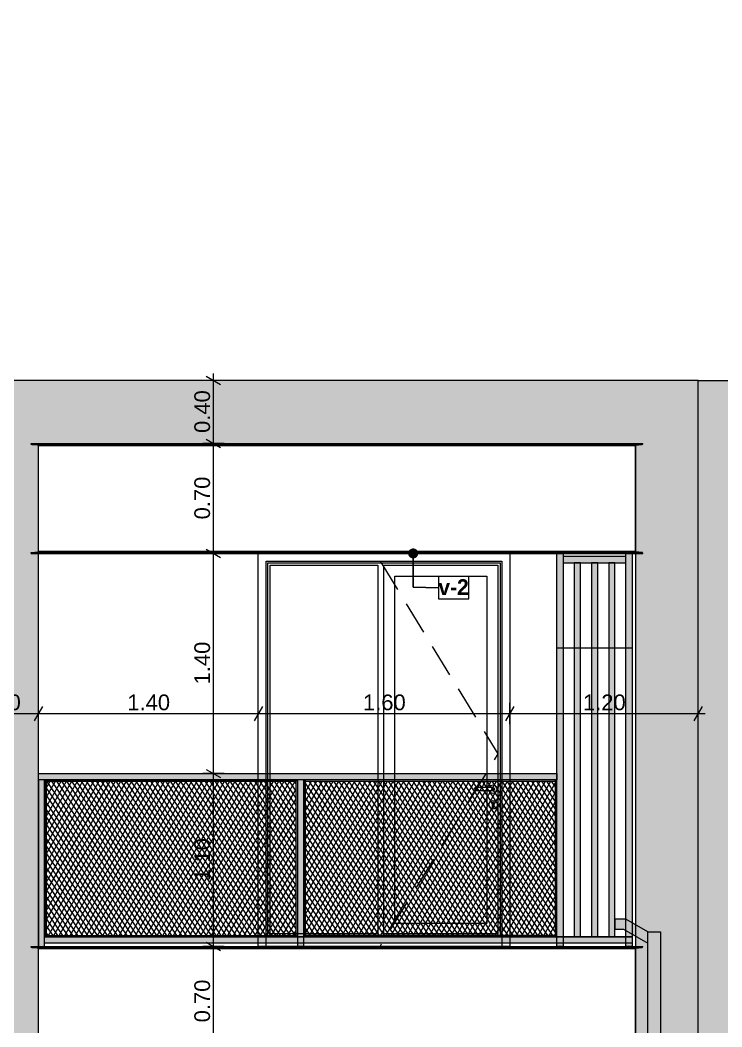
# Model space of a CAD drawing. Header units: millimetres. Extents: x 475206255 to 476720147, y 4620882299 to 4621447368.
# Drawn here: x 475381900 to 475386366, y 4621139633 to 4621146038 of the extents above; entities that cross this region are included whole.
import ezdxf

# ---------------------------------------------------------------- set-up
doc = ezdxf.new("R2010")
doc.units = ezdxf.units.MM
doc.header["$MEASUREMENT"] = 0
doc.set_wipeout_variables(frame=1)
doc.linetypes.add('Hidden Line', pattern=[317.5, 211.666667, -105.833333])
doc.linetypes.add('Wipeout_Contour', pattern=[1000, 0, -1000])
for name, color, linetype, lineweight in [('0_Pen_No__250_Pen_No__255', 255, 'Continuous', 0), ('0_Pen_No__250_Pen_No__7', 7, 'Continuous', 0), ('2D Drafting - General_Pen_No__30_Pen_No__9_Pen_No__9_Pen_No__253', 252, 'Continuous', 0), ('2D Drafting - General_Pen_No__30_Pen_No__9_Pen_No__9_Pen_No__7', 7, 'Continuous', 0), ('2D Drafting - General_Pen_No__7_Pen_No__7', 7, 'Continuous', 0), ('Dimensioning - General_Pen_No__142', 142, 'Continuous', 0), ('New_2D Drafting - General_Pen_No__30_Pen_No__9_Pen_No__9_Pen_No__255', 255, 'Continuous', 0), ('New_2D Drafting - General_Pen_No__30_Pen_No__9_Pen_No__9_Pen_No__7', 7, 'Continuous', 0), ('New_2D Drafting - General_Pen_No__4', 7, 'Continuous', 0), ('New_2D Drafting - General_Pen_No__7', 7, 'Continuous', 0), ('New_Annotation - Label_Pen_No__1', 1, 'Continuous', 0), ('New_Structural - Bearing_Pen_No__250', 7, 'Continuous', 0), ('Structural - Bearing_Pen_No__250', 7, 'Continuous', 0), ('zoma_Pen_No__1', 1, 'Continuous', 0), ('zoma_Pen_No__142', 142, 'Continuous', 0)]:
    doc.layers.add(name, color=color, linetype=linetype, lineweight=lineweight)
doc.layers.add('Dimensioning - General', color=7, linetype='Continuous')
doc.layers.add('zoma', color=7, linetype='Continuous')
doc.layers.add('New_2D Drafting - General_Pen_No__254', color=7, linetype='Continuous', lineweight=0, true_color=0xcccccc)
doc.styles.add('GENERATED_STYLE_2', font='arial.ttf')
doc.styles.add('GENERATED_STYLE_3', font='arialbd.ttf')
doc.styles.add('GENERATED_STYLE_5', font='')
doc.styles.get('GENERATED_STYLE_5').set_extended_font_data('Avaza', bold=True)
doc.dimstyles.new('GENERATED_STYLE__1', dxfattribs={"dimtxt": 100, "dimasz": 68.640772, "dimexe": 0.18, "dimexo": 0.0625, "dimgap": 0, "dimtad": 1, "dimlfac": 0.001, "dimzin": 0, "dimdsep": 46, "dimtxsty": 'GENERATED_STYLE_2', "dimblk": 'ARROWHEAD_2', "dimblk1": 'ARROWHEAD_2', "dimblk2": 'ARROWHEAD_2', "dimcen": 0.09, "dimse1": 1, "dimse2": 1, "dimclrd": 142, "dimclre": 142, "dimclrt": 142, "dimadec": 0, "dimazin": 0, "dimtfac": 1, "dimtdec": 4, "dimtmove": 0, "dimatfit": 3, "dimfxl": 1, "dimtolj": 1, "dimtzin": 0, "dimarcsym": 0})
doc.dimstyles.new('GENERATED_STYLE__18', dxfattribs={"dimtxt": 100, "dimasz": 68.640772, "dimexe": 0.18, "dimexo": 0.0625, "dimgap": 0, "dimtad": 1, "dimtih": 1, "dimtoh": 1, "dimlfac": 0.001, "dimzin": 0, "dimdsep": 46, "dimtxsty": 'GENERATED_STYLE_2', "dimblk": 'ARROWHEAD_2', "dimblk1": 'ARROWHEAD_2', "dimblk2": 'ARROWHEAD_2', "dimcen": 0.09, "dimse1": 1, "dimse2": 1, "dimclrd": 142, "dimclre": 142, "dimclrt": 142, "dimadec": 0, "dimazin": 0, "dimtfac": 1, "dimtdec": 4, "dimtmove": 0, "dimatfit": 3, "dimfxl": 1, "dimtolj": 1, "dimtzin": 0, "dimarcsym": 0})
doc.dimstyles.new('GENERATED_STYLE__19', dxfattribs={"dimtxt": 300, "dimasz": 64.421331, "dimexe": 0.18, "dimexo": 3, "dimgap": 0, "dimtad": 1, "dimlfac": 0.001, "dimzin": 0, "dimdsep": 46, "dimtxsty": 'GENERATED_STYLE_3', "dimblk": 'ARROWHEAD_2', "dimblk1": 'ARROWHEAD_2', "dimblk2": 'ARROWHEAD_2', "dimcen": 0.09, "dimclrd": 1, "dimclre": 1, "dimclrt": 1, "dimadec": 0, "dimazin": 0, "dimtfac": 1, "dimtdec": 4, "dimtmove": 0, "dimatfit": 3, "dimfxl": 1, "dimtolj": 1, "dimtzin": 0, "dimarcsym": 0})
doc.dimstyles.new('GENERATED_STYLE__25', dxfattribs={"dimtxt": 200, "dimasz": 64.421331, "dimexe": 0.18, "dimexo": 3, "dimgap": 0, "dimtad": 1, "dimtih": 1, "dimtoh": 1, "dimlfac": 0.001, "dimzin": 0, "dimdsep": 46, "dimtxsty": 'GENERATED_STYLE_2', "dimblk": 'ARROWHEAD_2', "dimblk1": 'ARROWHEAD_2', "dimblk2": 'ARROWHEAD_2', "dimcen": 0.09, "dimclrd": 142, "dimclre": 142, "dimclrt": 142, "dimadec": 0, "dimazin": 0, "dimtfac": 1, "dimtdec": 4, "dimtmove": 2, "dimatfit": 3, "dimfxl": 1, "dimtolj": 1, "dimtzin": 0, "dimarcsym": 0})
doc.dimstyles.new('GENERATED_STYLE__3', dxfattribs={"dimtxt": 200, "dimasz": 64.421331, "dimexe": 0.18, "dimexo": 3, "dimgap": 0, "dimtad": 1, "dimtih": 1, "dimtoh": 1, "dimlfac": 0.001, "dimzin": 0, "dimdsep": 46, "dimtxsty": 'GENERATED_STYLE_2', "dimblk": 'ARROWHEAD_2', "dimblk1": 'ARROWHEAD_2', "dimblk2": 'ARROWHEAD_2', "dimcen": 0.09, "dimclrd": 142, "dimclre": 142, "dimclrt": 142, "dimadec": 0, "dimazin": 0, "dimtfac": 1, "dimtdec": 4, "dimtmove": 0, "dimatfit": 3, "dimfxl": 1, "dimtolj": 1, "dimtzin": 0, "dimarcsym": 0})
doc.dimstyles.new('GENERATED_STYLE__33', dxfattribs={"dimtxt": 0.18, "dimasz": 127.68, "dimexe": 0.18, "dimexo": 0.0625, "dimgap": 0, "dimtad": 0, "dimtih": 1, "dimtoh": 1, "dimdec": 4, "dimzin": 0, "dimdsep": 46, "dimcen": 0.09, "dimadec": 0, "dimazin": 0, "dimtfac": 1, "dimtdec": 4, "dimtmove": 0, "dimatfit": 3, "dimldrblk": 'ARROWHEAD_11', "dimfxl": 1, "dimtolj": 1, "dimtzin": 0, "dimarcsym": 0})
pattern_1 = [(60, (475826095.757, 4621095193.19), (-25.9807621, 15), []), (124.306619, (475826095.757, 4621095193.19), (23.8156986, 11.25), [])]

# ---------------------------------------------------------------- blocks, each defined once
blk = doc.blocks.new('*D551', base_point=(475826095.8, 4621095193.2))
at = {"layer": 'Dimensioning - General_Pen_No__142', "color": 142, "linetype": 'Continuous', "lineweight": 0, "transparency": 16777216}
for p, q in [((475424908.2, 4621141444.9), (475424772.7, 4621141444.9)), ((475424795.3, 4621141471), (475424885.6, 4621141418.9)), ((475424840.5, 4621138945), (475424840.5, 4621141444.9)), ((475424908.2, 4621138945), (475424772.7, 4621138945)), ((475424795.3, 4621138971.1), (475424885.6, 4621138918.9))]:
    blk.add_line(p, q, dxfattribs=at)
at = {"layer": 'Dimensioning - General_Pen_No__142', "color": 142, "lineweight": 0, "transparency": 16777216, "insert": (475424820.5, 4621140061.5), "char_height": 100, "attachment_point": 7, "rotation": 90, "style": 'GENERATED_STYLE_2'}
blk.add_mtext('\\A1;{\\pql;\\fArial|b0|i0|c204|p0;\\W1.000000;2.50}', dxfattribs=at)
blk = doc.blocks.new('ARROWHEAD_2')
at = {"color": 0, "linetype": 'Continuous', "lineweight": 0}
for p, q in [((0, 0), (-1, 0)), ((-0.378, -0.655), (0.378, 0.655))]:
    blk.add_line(p, q, dxfattribs=at)
blk = doc.blocks.new('*D552', base_point=(475826095.8, 4621095193.2))
at = {"layer": 'Dimensioning - General_Pen_No__142', "color": 142, "linetype": 'Continuous', "lineweight": 0, "transparency": 16777216}
for p, q in [((475424795.3, 4621142171.1), (475424885.6, 4621142118.9)), ((475424908.2, 4621142145), (475424772.7, 4621142145)), ((475424840.5, 4621141444.9), (475424840.5, 4621142145)), ((475424908.2, 4621141444.9), (475424772.7, 4621141444.9)), ((475424795.3, 4621141471), (475424885.6, 4621141418.9))]:
    blk.add_line(p, q, dxfattribs=at)
at = {"layer": 'Dimensioning - General_Pen_No__142', "color": 142, "lineweight": 0, "transparency": 16777216, "insert": (475424820.5, 4621141661.5), "char_height": 100, "attachment_point": 7, "rotation": 90, "style": 'GENERATED_STYLE_2'}
blk.add_mtext('\\A1;{\\pql;\\fArial|b0|i0|c204|p0;\\W1.000000;0.70}', dxfattribs=at)
blk = doc.blocks.new('*D553', base_point=(475826095.8, 4621095193.2))
at = {"layer": 'Dimensioning - General_Pen_No__142', "color": 142, "linetype": 'Continuous', "lineweight": 0, "transparency": 16777216}
for p, q in [((475424908.2, 4621144644.9), (475424772.7, 4621144644.9)), ((475424795.3, 4621144671), (475424885.6, 4621144618.9)), ((475424840.5, 4621142145), (475424840.5, 4621144644.9)), ((475424795.3, 4621142171.1), (475424885.6, 4621142118.9)), ((475424908.2, 4621142145), (475424772.7, 4621142145))]:
    blk.add_line(p, q, dxfattribs=at)
at = {"layer": 'Dimensioning - General_Pen_No__142', "color": 142, "lineweight": 0, "transparency": 16777216, "insert": (475424820.5, 4621143261.5), "char_height": 100, "attachment_point": 7, "rotation": 90, "style": 'GENERATED_STYLE_2'}
blk.add_mtext('\\A1;{\\pql;\\fArial|b0|i0|c204|p0;\\W1.000000;2.50}', dxfattribs=at)
blk = doc.blocks.new('*D554', base_point=(475826095.8, 4621095193.2))
at = {"layer": 'Dimensioning - General_Pen_No__142', "color": 142, "linetype": 'Continuous', "lineweight": 0, "transparency": 16777216}
for p, q in [((475424908.2, 4621145744.5), (475424772.7, 4621145744.5)), ((475424885.6, 4621145718.5), (475424795.3, 4621145770.6)), ((475424840.5, 4621145744.5), (475424840.5, 4621145788.7)), ((475424840.5, 4621144644.9), (475424840.5, 4621145744.5)), ((475424908.2, 4621144644.9), (475424772.7, 4621144644.9)), ((475424795.3, 4621144671), (475424885.6, 4621144618.9))]:
    blk.add_line(p, q, dxfattribs=at)
at = {"layer": 'Dimensioning - General_Pen_No__142', "color": 142, "lineweight": 0, "transparency": 16777216, "insert": (475424820.5, 4621145061.3), "char_height": 100, "attachment_point": 7, "rotation": 90, "style": 'GENERATED_STYLE_2'}
blk.add_mtext('\\A1;{\\pql;\\fArial|b0|i0|c204|p0;\\W1.000000;1.10}', dxfattribs=at)
blk = doc.blocks.new('*D800', base_point=(475826095.8, 4621095193.2))
at = {"layer": 'Dimensioning - General_Pen_No__142', "color": 142, "linetype": 'Continuous', "lineweight": 0, "transparency": 16777216}
for p, q in [((475381541.8, 4621141671.2), (475381489.6, 4621141580.9)), ((475381515.7, 4621141558.3), (475381515.7, 4621141693.8)), ((475382041.9, 4621141671.2), (475381989.7, 4621141580.9)), ((475382015.8, 4621141558.3), (475382015.8, 4621141693.8)), ((475381515.7, 4621141626), (475382015.8, 4621141626))]:
    blk.add_line(p, q, dxfattribs=at)
at = {"layer": 'Dimensioning - General_Pen_No__142', "color": 142, "lineweight": 0, "transparency": 16777216, "insert": (475381632.3, 4621141646), "char_height": 100, "attachment_point": 7, "style": 'GENERATED_STYLE_2'}
blk.add_mtext('\\A1;{\\pql;\\fArial|b0|i0|c204|p0;\\W1.000000;0.50}', dxfattribs=at)
blk = doc.blocks.new('*D801', base_point=(475826095.8, 4621095193.2))
at = {"layer": 'Dimensioning - General_Pen_No__142', "color": 142, "linetype": 'Continuous', "lineweight": 0, "transparency": 16777216}
for p, q in [((475382041.9, 4621141671.2), (475381989.7, 4621141580.9)), ((475382015.8, 4621141558.3), (475382015.8, 4621141693.8)), ((475383441.5, 4621141671.2), (475383389.3, 4621141580.9)), ((475383415.4, 4621141558.3), (475383415.4, 4621141693.8)), ((475382015.8, 4621141626), (475383415.4, 4621141626))]:
    blk.add_line(p, q, dxfattribs=at)
at = {"layer": 'Dimensioning - General_Pen_No__142', "color": 142, "lineweight": 0, "transparency": 16777216, "insert": (475382582.1, 4621141646), "char_height": 100, "attachment_point": 7, "style": 'GENERATED_STYLE_2'}
blk.add_mtext('\\A1;{\\pql;\\fArial|b0|i0|c204|p0;\\W1.000000;1.40}', dxfattribs=at)
blk = doc.blocks.new('*D802', base_point=(475826095.8, 4621095193.2))
at = {"layer": 'Dimensioning - General_Pen_No__142', "color": 142, "linetype": 'Continuous', "lineweight": 0, "transparency": 16777216}
for p, q in [((475383441.5, 4621141671.2), (475383389.3, 4621141580.9)), ((475383415.4, 4621141558.3), (475383415.4, 4621141693.8)), ((475385041.5, 4621141671.2), (475384989.3, 4621141580.9)), ((475385015.4, 4621141558.3), (475385015.4, 4621141693.8)), ((475383415.4, 4621141626), (475385015.4, 4621141626))]:
    blk.add_line(p, q, dxfattribs=at)
at = {"layer": 'Dimensioning - General_Pen_No__142', "color": 142, "lineweight": 0, "transparency": 16777216, "insert": (475384082, 4621141646), "char_height": 100, "attachment_point": 7, "style": 'GENERATED_STYLE_2'}
blk.add_mtext('\\A1;{\\pql;\\fArial|b0|i0|c204|p0;\\W1.000000;1.60}', dxfattribs=at)
blk = doc.blocks.new('*D803', base_point=(475826095.8, 4621095193.2))
at = {"layer": 'Dimensioning - General_Pen_No__142', "color": 142, "linetype": 'Continuous', "lineweight": 0, "transparency": 16777216}
for p, q in [((475385041.5, 4621141671.2), (475384989.3, 4621141580.9)), ((475385015.4, 4621141558.3), (475385015.4, 4621141693.8)), ((475386189.7, 4621141580.9), (475386241.9, 4621141671.2)), ((475386215.8, 4621141558.3), (475386215.8, 4621141693.8)), ((475385015.4, 4621141626), (475386215.8, 4621141626)), ((475386215.8, 4621141626), (475386260, 4621141626))]:
    blk.add_line(p, q, dxfattribs=at)
at = {"layer": 'Dimensioning - General_Pen_No__142', "color": 142, "lineweight": 0, "transparency": 16777216, "insert": (475385482.1, 4621141646), "char_height": 100, "attachment_point": 7, "style": 'GENERATED_STYLE_2'}
blk.add_mtext('\\A1;{\\pql;\\fArial|b0|i0|c204|p0;\\W1.000000;1.20}', dxfattribs=at)
blk = doc.blocks.new('*D1512', base_point=(475826095.8, 4621095193.2))
at = {"layer": 'zoma_Pen_No__142', "color": 142, "linetype": 'Continuous', "lineweight": 0, "transparency": 16777216}
for p, q in [((475379740.3, 4621126583.3), (475379691.3, 4621126498.5)), ((475379715.8, 4621126477.3), (475379715.8, 4621126604.5)), ((475385840.3, 4621126583.3), (475385791.3, 4621126498.5)), ((475385815.8, 4621126477.3), (475385815.8, 4621126604.5)), ((475379715.8, 4621126540.9), (475385815.8, 4621126540.9))]:
    blk.add_line(p, q, dxfattribs=at)
at = {"layer": 'zoma_Pen_No__142', "color": 142, "lineweight": 0, "transparency": 16777216, "char_height": 200, "attachment_point": 7, "style": 'GENERATED_STYLE_2'}
for s, insert in [('\\A1;{\\pql;\\fArial|b0|i0|c204|p0;\\W1.000000;6.10}', (475382498.9, 4621126580.9)), ('\\A1;{\\pql;\\fArial|b0|i0|c204|p0;\\W1.000000;0.40}', (475385257.5, 4621126580.9))]:
    blk.add_mtext(s, dxfattribs=dict(at, insert=insert))
blk = doc.blocks.new('*D1513', base_point=(475826095.8, 4621095193.2))
at = {"layer": 'zoma_Pen_No__142', "color": 142, "linetype": 'Continuous', "lineweight": 0, "transparency": 16777216}
for p, q in [((475385840.3, 4621126583.3), (475385791.3, 4621126498.5)), ((475385815.8, 4621126477.3), (475385815.8, 4621126604.5)), ((475386240.3, 4621126583.3), (475386191.3, 4621126498.5)), ((475386215.8, 4621126477.3), (475386215.8, 4621126604.5)), ((475385815.8, 4621126540.9), (475386215.8, 4621126540.9))]:
    blk.add_line(p, q, dxfattribs=at)
at = {"layer": 'zoma_Pen_No__142', "color": 142, "lineweight": 0, "transparency": 16777216, "insert": (475386098.9, 4621126638), "char_height": 200, "attachment_point": 7, "style": 'GENERATED_STYLE_2'}
blk.add_mtext('\\A1;{\\pql;\\fArial|b0|i0|c204|p0;\\W1.000000;0.30}', dxfattribs=at)
blk = doc.blocks.new('*D1514', base_point=(475826095.8, 4621095193.2))
at = {"layer": 'zoma_Pen_No__142', "color": 142, "linetype": 'Continuous', "lineweight": 0, "transparency": 16777216}
for p, q in [((475386240.3, 4621126583.3), (475386191.3, 4621126498.5)), ((475386215.8, 4621126477.3), (475386215.8, 4621126604.5)), ((475386540.3, 4621126583.3), (475386491.3, 4621126498.5)), ((475386515.8, 4621126477.3), (475386515.8, 4621126604.5)), ((475386215.8, 4621126540.9), (475386515.8, 4621126540.9))]:
    blk.add_line(p, q, dxfattribs=at)
blk = doc.blocks.new('*D1703', base_point=(475826095.8, 4621095193.2))
at = {"layer": 'zoma_Pen_No__1', "color": 1, "linetype": 'Continuous', "lineweight": 0, "transparency": 16777216}
for p, q in [((475386572, 4621144296.3), (475386572, 4621144337.7)), ((475386635.6, 4621144296.3), (475386508.4, 4621144296.3)), ((475386614.4, 4621144271.8), (475386529.6, 4621144320.7)), ((475386635.6, 4621129294.8), (475386508.4, 4621129294.8)), ((475386529.6, 4621129319.3), (475386614.4, 4621129270.4)), ((475386572, 4621129253.4), (475386572, 4621129294.8))]:
    blk.add_line(p, q, dxfattribs=at)
at = {"color": 254, "linetype": 'Wipeout_Contour', "lineweight": 0, "ltscale": 18582097826.18619, "transparency": 16777216}
blk.add_wipeout([(475386562, 4621136230.8), (475386562, 4621137360.3), (475386162, 4621137360.3), (475386162, 4621136230.8)], dxfattribs=at).dxf.layer = 'zoma'
at = {"layer": 'zoma_Pen_No__1', "color": 1, "linetype": 'Continuous', "lineweight": 0, "transparency": 16777216}
blk.add_line((475386572, 4621129294.8), (475386572, 4621144296.3), dxfattribs=at)
at = {"layer": 'zoma_Pen_No__1', "color": 1, "linetype": 'Continuous', "lineweight": 0, "transparency": 16777216, "flags": 128}
blk.add_lwpolyline([(475386562, 4621136230.8), (475386562, 4621137360.3), (475386162, 4621137360.3), (475386162, 4621136230.8)], close=True, dxfattribs=at)
at = {"layer": 'zoma_Pen_No__1', "color": 1, "lineweight": 0, "transparency": 16777216, "insert": (475386512, 4621136280.8), "char_height": 300, "attachment_point": 7, "rotation": 90, "style": 'GENERATED_STYLE_3'}
blk.add_mtext('\\A1;{\\pql;\\fArial|b1|i0|c204|p0;\\W1.000000;15.00}', dxfattribs=at)
blk = doc.blocks.new('ARROWHEAD_11')
at = {"color": 0, "linetype": 'Continuous', "lineweight": 0}
blk.add_line((0, 0), (-1, 0), dxfattribs=at)
at = {"color": 0, "linetype": 'Continuous', "lineweight": 0, "const_width": 0.25, "flags": 128}
blk.add_lwpolyline([(-0.125, 0, 1), (0.125, 0, 1)], format="xyb", close=True, dxfattribs=at)
blk = doc.blocks.new('*D1783', base_point=(475826095.8, 4621095193.2))
at = {"layer": 'Dimensioning - General_Pen_No__142', "color": 142, "linetype": 'Continuous', "lineweight": 0, "transparency": 16777216}
for p, q in [((475383084.6, 4621140171), (475383175, 4621140118.9)), ((475383197.5, 4621140145), (475383062.1, 4621140145)), ((475383129.8, 4621139445), (475383129.8, 4621140145)), ((475383084.6, 4621139471), (475383175, 4621139418.9)), ((475383197.5, 4621139445), (475383062.1, 4621139445))]:
    blk.add_line(p, q, dxfattribs=at)
at = {"layer": 'Dimensioning - General_Pen_No__142', "color": 142, "lineweight": 0, "transparency": 16777216, "insert": (475383109.8, 4621139661.5), "char_height": 100, "attachment_point": 7, "rotation": 90, "style": 'GENERATED_STYLE_2'}
blk.add_mtext('\\A1;{\\pql;\\fArial|b0|i0|c204|p0;\\W1.000000;0.70}', dxfattribs=at)
blk = doc.blocks.new('*D1784', base_point=(475826095.8, 4621095193.2))
at = {"layer": 'Dimensioning - General_Pen_No__142', "color": 142, "linetype": 'Continuous', "lineweight": 0, "transparency": 16777216}
for p, q in [((475383084.6, 4621141271.1), (475383175, 4621141218.9)), ((475383197.5, 4621141245), (475383062.1, 4621141245)), ((475383129.8, 4621140145), (475383129.8, 4621141245)), ((475383084.6, 4621140171), (475383175, 4621140118.9)), ((475383197.5, 4621140145), (475383062.1, 4621140145))]:
    blk.add_line(p, q, dxfattribs=at)
at = {"layer": 'Dimensioning - General_Pen_No__142', "color": 142, "lineweight": 0, "transparency": 16777216, "insert": (475383109.8, 4621140561.5), "char_height": 100, "attachment_point": 7, "rotation": 90, "style": 'GENERATED_STYLE_2'}
blk.add_mtext('\\A1;{\\pql;\\fArial|b0|i0|c204|p0;\\W1.000000;1.10}', dxfattribs=at)
blk = doc.blocks.new('*D1785', base_point=(475826095.8, 4621095193.2))
at = {"layer": 'Dimensioning - General_Pen_No__142', "color": 142, "linetype": 'Continuous', "lineweight": 0, "transparency": 16777216}
for p, q in [((475383084.6, 4621142671), (475383175, 4621142618.9)), ((475383197.5, 4621142645), (475383062.1, 4621142645)), ((475383129.8, 4621141245), (475383129.8, 4621142645)), ((475383084.6, 4621141271.1), (475383175, 4621141218.9)), ((475383197.5, 4621141245), (475383062.1, 4621141245))]:
    blk.add_line(p, q, dxfattribs=at)
at = {"layer": 'Dimensioning - General_Pen_No__142', "color": 142, "lineweight": 0, "transparency": 16777216, "insert": (475383109.8, 4621141811.5), "char_height": 100, "attachment_point": 7, "rotation": 90, "style": 'GENERATED_STYLE_2'}
blk.add_mtext('\\A1;{\\pql;\\fArial|b0|i0|c204|p0;\\W1.000000;1.40}', dxfattribs=at)
blk = doc.blocks.new('*D1786', base_point=(475826095.8, 4621095193.2))
at = {"layer": 'Dimensioning - General_Pen_No__142', "color": 142, "linetype": 'Continuous', "lineweight": 0, "transparency": 16777216}
for p, q in [((475383084.6, 4621143371), (475383175, 4621143318.9)), ((475383197.5, 4621143345), (475383062.1, 4621143345)), ((475383129.8, 4621142645), (475383129.8, 4621143345)), ((475383084.6, 4621142671), (475383175, 4621142618.9)), ((475383197.5, 4621142645), (475383062.1, 4621142645))]:
    blk.add_line(p, q, dxfattribs=at)
at = {"layer": 'Dimensioning - General_Pen_No__142', "color": 142, "lineweight": 0, "transparency": 16777216, "insert": (475383109.8, 4621142861.5), "char_height": 100, "attachment_point": 7, "rotation": 90, "style": 'GENERATED_STYLE_2'}
blk.add_mtext('\\A1;{\\pql;\\fArial|b0|i0|c204|p0;\\W1.000000;0.70}', dxfattribs=at)
blk = doc.blocks.new('*D1787', base_point=(475826095.8, 4621095193.2))
at = {"layer": 'Dimensioning - General_Pen_No__142', "color": 142, "linetype": 'Continuous', "lineweight": 0, "transparency": 16777216}
for p, q in [((475383175, 4621143718.5), (475383084.6, 4621143770.6)), ((475383129.8, 4621143744.5), (475383129.8, 4621143788.7)), ((475383197.5, 4621143744.5), (475383062.1, 4621143744.5)), ((475383129.8, 4621143345), (475383129.8, 4621143744.5)), ((475383084.6, 4621143371), (475383175, 4621143318.9)), ((475383197.5, 4621143345), (475383062.1, 4621143345))]:
    blk.add_line(p, q, dxfattribs=at)
at = {"layer": 'Dimensioning - General_Pen_No__142', "color": 142, "lineweight": 0, "transparency": 16777216, "insert": (475383109.8, 4621143411.3), "char_height": 100, "attachment_point": 7, "rotation": 90, "style": 'GENERATED_STYLE_2'}
blk.add_mtext('\\A1;{\\pql;\\fArial|b0|i0|c204|p0;\\W1.000000;0.40}', dxfattribs=at)

msp = doc.modelspace()

# ---------------------------------------------------------------- hatches: boundary and pattern name
at = {"layer": '0_Pen_No__250_Pen_No__255', "linetype": 'Continuous', "lineweight": 0, "true_color": 0x3f3f3f}
for points in [[(475385895.644, 4621140164.412), (475385895.644, 4621140237.916), (475385755.644, 4621140318.828), (475385685.644, 4621140318.828), (475385685.644, 4621140254.828), (475385739.2, 4621140254.828)], [(475385975.644, 4621129267.208), (475385895.644, 4621129267.207), (475385895.644, 4621140237.916), (475385975.644, 4621140237.916)]]:
    msp.add_hatch(color=250, dxfattribs=at).paths.add_polyline_path(points)
at = {"layer": '2D Drafting - General_Pen_No__30_Pen_No__9_Pen_No__9_Pen_No__253', "linetype": 'Continuous', "lineweight": 0}
h = msp.add_hatch(dxfattribs=at)
h.set_pattern_fill('BRICK___RUNNING_BOND', color=252, style=0, pattern_type=2)
h.set_pattern_definition([(0, (475410663.434, 4621133278.51), (0, 66.64), []), (90, (475410663.43, 4621133278.5), (-244.8, 0), [66.64, -66.64]), (90, (475410785.83, 4621133345.15), (-244.8, 0), [66.64, -66.64])])
h.paths.add_polyline_path([(475365445.389, 4621130444.943), (475372815.366, 4621130444.943), (475372815.366, 4621133044.943), (475375315.366, 4621133044.943), (475375315.366, 4621130444.943), (475375515.187, 4621130444.943), (475375515.187, 4621133044.924), (475379315.187, 4621133044.924), (475379315.187, 4621130444.943), (475382015.788, 4621130444.943), (475382015.788, 4621143344.955), (475385815.621, 4621143344.955), (475385815.621, 4621130444.943), (475386215.788, 4621130444.943), (475386215.788, 4621143744.536), (475365445.389, 4621143744.536)])
h.paths.add_polyline_path([(475368265.376, 4621136944.999), (475366665.371, 4621136944.999), (475366665.371, 4621139444.941), (475368265.374, 4621139444.941)], flags=0)
h.paths.add_polyline_path([(475366665.374, 4621133744.936), (475366665.374, 4621136244.935), (475368265.374, 4621136244.941), (475368265.383, 4621133744.936)], flags=0)
h.paths.add_polyline_path([(475366665.374, 4621140144.937), (475366665.374, 4621142644.941), (475368265.374, 4621142644.941), (475368265.376, 4621140144.937)], flags=0)
h.paths.add_polyline_path([(475368265.41, 4621130544.995), (475366665.399, 4621130544.995), (475366665.408, 4621133044.946), (475368265.408, 4621133044.941)], flags=0)
h.paths.add_polyline_path([(475370415.983, 4621133464.943), (475370415.983, 4621133684.943), (475374665.793, 4621133684.943), (475374665.793, 4621133744.932), (475374665.793, 4621133744.944), (475374665.793, 4621136244.955), (475374665.793, 4621136664.943), (475370415.983, 4621136664.943), (475370415.983, 4621136884.943), (475374665.793, 4621136884.943), (475374665.793, 4621139864.943), (475370415.983, 4621139864.943), (475370415.983, 4621140084.943), (475373265.336, 4621140084.943), (475373265.336, 4621142644.937), (475374165.336, 4621142644.937), (475374165.336, 4621140084.943), (475374665.793, 4621140084.943), (475374665.793, 4621143064.943), (475370415.983, 4621143064.943), (475370415.983, 4621143284.943), (475379315.788, 4621143284.943), (475379315.788, 4621143064.943), (475376165.791, 4621143064.943), (475376165.791, 4621140084.943), (475379315.788, 4621140084.943), (475379315.788, 4621139864.943), (475376165.791, 4621139864.943), (475376165.791, 4621136884.943), (475379315.788, 4621136884.943), (475379315.788, 4621136664.943), (475376165.791, 4621136664.943), (475376165.791, 4621136244.955), (475376165.791, 4621133744.944), (475376165.791, 4621133744.924), (475376165.791, 4621133684.943), (475379315.788, 4621133684.943), (475379315.788, 4621133464.943)], flags=0)
h.paths.add_polyline_path([(475370665.788, 4621136944.931), (475370665.788, 4621136944.943), (475370665.788, 4621139444.937), (475371565.788, 4621139444.937), (475372265.78, 4621139444.937), (475372265.78, 4621136944.931)], flags=0)
h.paths.add_polyline_path([(475370665.788, 4621133044.993), (475370665.788, 4621130544.993), (475372265.788, 4621130544.993), (475372265.788, 4621133044.993)], flags=0)
h.paths.add_polyline_path([(475370665.788, 4621136244.94), (475371565.788, 4621136244.94), (475372265.78, 4621136244.94), (475372265.78, 4621133744.929), (475370665.788, 4621133744.929), (475370665.788, 4621133744.943)], flags=0)
h.paths.add_polyline_path([(475370665.788, 4621140144.943), (475370665.788, 4621142644.939), (475372265.788, 4621142644.939), (475372265.788, 4621140144.943)], flags=0)
h.paths.add_polyline_path([(475373265.336, 4621136244.94), (475374165.336, 4621136244.94), (475374165.336, 4621133744.945), (475373265.336, 4621133744.945)], flags=0)
h.paths.add_polyline_path([(475373265.336, 4621136944.945), (475373265.336, 4621139444.94), (475374165.336, 4621139444.94), (475374165.336, 4621136944.945)], flags=0)
h.paths.add_polyline_path([(475378465.859, 4621136944.924), (475378465.859, 4621139444.918), (475376865.85, 4621139444.918), (475376865.85, 4621136944.924)], flags=0)
h.paths.add_polyline_path([(475376865.85, 4621142644.918), (475376865.85, 4621140144.923), (475378465.859, 4621140144.923), (475378465.859, 4621142644.918)], flags=0)
h.paths.add_polyline_path([(475378465.867, 4621133744.913), (475376865.859, 4621133744.913), (475376865.859, 4621136244.923), (475378465.867, 4621136244.923)], flags=0)
h.paths.add_polyline_path([(475379915.707, 4621137844.942), (475381515.707, 4621137844.942), (475381515.707, 4621139444.943), (475379915.707, 4621139444.943)], flags=0)
h.paths.add_polyline_path([(475379915.707, 4621136244.943), (475379915.707, 4621134644.942), (475381515.707, 4621134644.942), (475381515.707, 4621136244.943)], flags=0)
h.paths.add_polyline_path([(475379915.707, 4621131444.942), (475381515.707, 4621131444.942), (475381515.707, 4621133044.943), (475379915.707, 4621133044.943)], flags=0)
h.paths.add_polyline_path([(475379915.712, 4621142644.943), (475379915.712, 4621141044.943), (475381515.712, 4621141044.943), (475381515.712, 4621142644.943)], flags=0)
at = {"layer": 'New_2D Drafting - General_Pen_No__254', "linetype": 'Continuous', "lineweight": 0, "true_color": 0x999999}
msp.add_hatch(color=253, dxfattribs=at).paths.add_polyline_path([(475386215.788, 4621129280.547), (475386215.788, 4621143744.536), (475386516.064, 4621143744.536), (475386516.064, 4621129294.846)])
at = {"layer": 'New_2D Drafting - General_Pen_No__30_Pen_No__9_Pen_No__9_Pen_No__255', "linetype": 'Continuous', "lineweight": 0}
for points in [[(475385315.644, 4621142644.961), (475385355.644, 4621142644.961), (475385355.644, 4621140144.944), (475385315.644, 4621140144.944)], [(475385355.644, 4621142584.884), (475385755.644, 4621142584.884), (475385755.644, 4621142624.971), (475385355.644, 4621142624.971)], [(475385755.644, 4621142644.961), (475385795.644, 4621142644.961), (475385795.644, 4621140144.955), (475385755.644, 4621140144.955)], [(475385425.644, 4621142584.884), (475385425.644, 4621140204.97), (475385465.644, 4621140204.97), (475385465.644, 4621142584.884)], [(475385535.644, 4621142584.884), (475385535.644, 4621140204.97), (475385575.644, 4621140204.97), (475385575.644, 4621142584.884)], [(475385645.644, 4621142584.884), (475385645.644, 4621140204.97), (475385685.644, 4621140204.97), (475385685.644, 4621142584.884)], [(475382015.788, 4621141204.994), (475382015.788, 4621141244.994), (475385315.788, 4621141244.994), (475385315.788, 4621141204.994)], [(475382015.788, 4621140145), (475382055.788, 4621140145), (475382055.788, 4621141204.994), (475382015.788, 4621141204.994)], [(475382055.788, 4621140204.966), (475382065.788, 4621140214.966), (475382065.788, 4621141194.994), (475382055.788, 4621141204.994)], [(475383655.788, 4621141194.994), (475383665.788, 4621141204.994), (475382055.788, 4621141204.994), (475382065.788, 4621141194.994)], [(475383665.788, 4621140204.966), (475383655.788, 4621140214.966), (475383655.788, 4621141194.994), (475383665.788, 4621141204.994)], [(475383665.788, 4621140144.966), (475383705.788, 4621140144.966), (475383705.788, 4621141204.994), (475383665.788, 4621141204.994)], [(475383705.788, 4621140204.993), (475383715.788, 4621140214.993), (475383715.788, 4621141195.02), (475383705.788, 4621141205.02)], [(475385305.702, 4621141194.994), (475385315.788, 4621141204.994), (475383705.814, 4621141204.994), (475383715.814, 4621141194.994)], [(475385315.788, 4621141204.994), (475385305.702, 4621141194.994), (475385305.702, 4621140214.966), (475385315.788, 4621140204.993)], [(475383655.788, 4621140214.993), (475383665.788, 4621140204.993), (475382055.788, 4621140204.993), (475382065.788, 4621140214.993)], [(475382055.788, 4621140164.993), (475382055.788, 4621140204.993), (475385795.644, 4621140204.993), (475385795.644, 4621140164.993)], [(475385305.696, 4621140214.972), (475385315.788, 4621140204.993), (475383705.814, 4621140204.993), (475383715.823, 4621140215.001)]]:
    msp.add_hatch(color=255, dxfattribs=at).paths.add_polyline_path(points)
at = {"layer": 'New_2D Drafting - General_Pen_No__7', "linetype": 'Continuous', "lineweight": 0}
h = msp.add_hatch(dxfattribs=at)
h.set_pattern_fill('BATT_INSULATION', style=0, pattern_type=2)
h.set_pattern_definition(pattern_1)
h.paths.add_polyline_path([(475382065.788, 4621140214.993), (475383655.788, 4621140214.993), (475383655.788, 4621141194.994), (475382065.788, 4621141194.994)])
h = msp.add_hatch(dxfattribs=at)
h.set_pattern_fill('BATT_INSULATION', style=0, pattern_type=2)
h.set_pattern_definition(pattern_1)
h.paths.add_polyline_path([(475383715.788, 4621140214.966), (475383715.788, 4621141194.994), (475385305.702, 4621141194.994), (475385305.702, 4621140214.966)])

# ---------------------------------------------------------------- linework, layer by layer
at = {"layer": '0_Pen_No__250_Pen_No__7', "color": 7, "linetype": 'Continuous', "lineweight": 0, "flags": 128}
for points in [[(475385895.644, 4621140164.412), (475385895.644, 4621140237.916), (475385755.644, 4621140318.828), (475385685.644, 4621140318.828), (475385685.644, 4621140254.828), (475385739.2, 4621140254.828)], [(475385975.644, 4621129267.208), (475385895.644, 4621129267.207), (475385895.644, 4621140237.916), (475385975.644, 4621140237.916)]]:
    msp.add_lwpolyline(points, close=True, dxfattribs=at)
at = {"layer": '2D Drafting - General_Pen_No__30_Pen_No__9_Pen_No__9_Pen_No__7', "color": 7, "linetype": 'Continuous', "lineweight": 0, "flags": 128}
msp.add_lwpolyline([(475365445.389, 4621130444.943), (475372815.366, 4621130444.943), (475372815.366, 4621133044.943), (475375315.366, 4621133044.943), (475375315.366, 4621130444.943), (475375515.187, 4621130444.943), (475375515.187, 4621133044.924), (475379315.187, 4621133044.924), (475379315.187, 4621130444.943), (475382015.788, 4621130444.943), (475382015.788, 4621143344.955), (475385815.621, 4621143344.955), (475385815.621, 4621130444.943), (475386215.788, 4621130444.943), (475386215.788, 4621143744.536), (475365445.389, 4621143744.536)], close=True, dxfattribs=at)
at = {"layer": '2D Drafting - General_Pen_No__7_Pen_No__7', "color": 7, "linetype": 'Continuous', "lineweight": 0, "flags": 128}
for points in [[(475385011.295, 4621140144.969), (475383415.412, 4621140144.974), (475383415.42, 4621142644.974), (475385015.42, 4621142644.969)], [(475385015.42, 4621142644.969), (475385015.412, 4621140144.969), (475385011.295, 4621140144.969)]]:
    msp.add_lwpolyline(points, dxfattribs=at)
for points in [[(475383465.42, 4621142594.973), (475384965.42, 4621142594.968), (475384965.412, 4621140144.969), (475383465.412, 4621140144.975)], [(475383475.42, 4621142584.973), (475384955.42, 4621142584.968), (475384955.412, 4621140204.97), (475383475.412, 4621140204.975)], [(475383490.42, 4621142569.973), (475384175.42, 4621142569.971), (475384175.412, 4621140224.973), (475383490.412, 4621140224.975)], [(475384215.416, 4621142569.97), (475384940.42, 4621142569.968), (475384940.412, 4621140224.97), (475384215.412, 4621140224.973)], [(475384285.42, 4621142499.97), (475384870.42, 4621142499.968), (475384870.412, 4621140289.971), (475384285.412, 4621140289.973)]]:
    msp.add_lwpolyline(points, close=True, dxfattribs=at)
at = {"layer": '2D Drafting - General_Pen_No__7_Pen_No__7', "color": 7, "linetype": 'Hidden Line', "lineweight": 0, "flags": 128}
msp.add_lwpolyline([(475384190.42, 4621142594.971), (475384940.416, 4621141370.845), (475384191.188, 4621140146.256)], dxfattribs=at)
at = {"layer": 'New_2D Drafting - General_Pen_No__30_Pen_No__9_Pen_No__9_Pen_No__7', "color": 7, "linetype": 'Continuous', "lineweight": 0, "flags": 128}
for points in [[(475385315.644, 4621142644.961), (475385355.644, 4621142644.961), (475385355.644, 4621140144.944), (475385315.644, 4621140144.944)], [(475385355.644, 4621142584.884), (475385755.644, 4621142584.884), (475385755.644, 4621142624.971), (475385355.644, 4621142624.971)], [(475385755.644, 4621142644.961), (475385795.644, 4621142644.961), (475385795.644, 4621140144.955), (475385755.644, 4621140144.955)], [(475385425.644, 4621142584.884), (475385425.644, 4621140204.97), (475385465.644, 4621140204.97), (475385465.644, 4621142584.884)], [(475385535.644, 4621142584.884), (475385535.644, 4621140204.97), (475385575.644, 4621140204.97), (475385575.644, 4621142584.884)], [(475385645.644, 4621142584.884), (475385645.644, 4621140204.97), (475385685.644, 4621140204.97), (475385685.644, 4621142584.884)], [(475385795.644, 4621140204.97), (475385315.644, 4621140204.97), (475385315.644, 4621142045.097), (475385795.644, 4621142045.097)], [(475382015.788, 4621141204.994), (475382015.788, 4621141244.994), (475385315.788, 4621141244.994), (475385315.788, 4621141204.994)], [(475382015.788, 4621140145), (475382055.788, 4621140145), (475382055.788, 4621141204.994), (475382015.788, 4621141204.994)], [(475382055.788, 4621140204.966), (475382065.788, 4621140214.966), (475382065.788, 4621141194.994), (475382055.788, 4621141204.994)], [(475383655.788, 4621141194.994), (475383665.788, 4621141204.994), (475382055.788, 4621141204.994), (475382065.788, 4621141194.994)], [(475383665.788, 4621140204.966), (475383655.788, 4621140214.966), (475383655.788, 4621141194.994), (475383665.788, 4621141204.994)], [(475383665.788, 4621140144.966), (475383705.788, 4621140144.966), (475383705.788, 4621141204.994), (475383665.788, 4621141204.994)], [(475383705.788, 4621140204.993), (475383715.788, 4621140214.993), (475383715.788, 4621141195.02), (475383705.788, 4621141205.02)], [(475385305.702, 4621141194.994), (475385315.788, 4621141204.994), (475383705.814, 4621141204.994), (475383715.814, 4621141194.994)], [(475385315.788, 4621141204.994), (475385305.702, 4621141194.994), (475385305.702, 4621140214.966), (475385315.788, 4621140204.993)], [(475383655.788, 4621140214.993), (475383665.788, 4621140204.993), (475382055.788, 4621140204.993), (475382065.788, 4621140214.993)], [(475382055.788, 4621140164.993), (475382055.788, 4621140204.993), (475385795.644, 4621140204.993), (475385795.644, 4621140164.993)], [(475385305.696, 4621140214.972), (475385315.788, 4621140204.993), (475383705.814, 4621140204.993), (475383715.823, 4621140215.001)]]:
    msp.add_lwpolyline(points, close=True, dxfattribs=at)
at = {"layer": 'New_2D Drafting - General_Pen_No__4', "color": 7, "linetype": 'Continuous', "lineweight": 0, "flags": 128}
for points in [[(475386215.788, 4621129280.547), (475386215.788, 4621143744.536), (475386516.064, 4621143744.536), (475386516.064, 4621129294.846)], [(475382065.788, 4621140214.993), (475383655.788, 4621140214.993), (475383655.788, 4621141194.994), (475382065.788, 4621141194.994)], [(475383715.788, 4621140214.966), (475383715.788, 4621141194.994), (475385305.702, 4621141194.994), (475385305.702, 4621140214.966)]]:
    msp.add_lwpolyline(points, close=True, dxfattribs=at)
at = {"layer": 'New_Structural - Bearing_Pen_No__250', "color": 7, "linetype": 'Continuous', "lineweight": 0}
for p, q in [((475384792.454, 4621141152.041), (475384789.525, 4621141144.969)), ((475384789.525, 4621141144.969), (475384792.454, 4621141137.898)), ((475384794.006, 4621141152.041), (475384791.247, 4621141144.969)), ((475384791.247, 4621141144.969), (475384794.006, 4621141137.898)), ((475384799.525, 4621141154.969), (475384792.454, 4621141152.041)), ((475384792.454, 4621141137.898), (475384799.525, 4621141134.969)), ((475384798.82, 4621141152.041), (475384796.709, 4621141144.969)), ((475384796.709, 4621141144.969), (475384798.82, 4621141137.898)), ((475384800.667, 4621141154.969), (475384799.525, 4621141154.969)), ((475384800.667, 4621141134.969), (475384799.525, 4621141134.969)), ((475384803.918, 4621141154.969), (475384800.667, 4621141154.969)), ((475384803.918, 4621141134.969), (475384800.667, 4621141134.969)), ((475384808.785, 4621141154.969), (475384803.918, 4621141154.969)), ((475384808.784, 4621141134.969), (475384803.918, 4621141134.969)), ((475384806.026, 4621141152.04), (475384804.883, 4621141144.969)), ((475384804.883, 4621141144.969), (475384806.026, 4621141137.898)), ((475384814.525, 4621141134.969), (475384808.784, 4621141134.969)), ((475384814.525, 4621141154.969), (475384808.785, 4621141154.969)), ((475384894.525, 4621141154.969), (475384814.525, 4621141154.969)), ((475384894.525, 4621141134.969), (475384814.525, 4621141134.969)), ((475384885.204, 4621141154.969), (475384886.142, 4621141158.469)), ((475384886.142, 4621141131.469), (475384885.204, 4621141134.969)), ((475384886.142, 4621141158.469), (475384896.025, 4621141168.352)), ((475384896.025, 4621141121.586), (475384886.142, 4621141131.469)), ((475384900.265, 4621141154.969), (475384894.525, 4621141154.969)), ((475384900.265, 4621141134.969), (475384894.525, 4621141134.969)), ((475384896.025, 4621141168.352), (475384909.525, 4621141171.969)), ((475384909.525, 4621141117.969), (475384896.025, 4621141121.586)), ((475384905.131, 4621141154.969), (475384900.265, 4621141154.969)), ((475384905.131, 4621141134.969), (475384900.265, 4621141134.969)), ((475384903.024, 4621141152.04), (475384904.167, 4621141144.969)), ((475384904.167, 4621141144.969), (475384903.024, 4621141137.898)), ((475384908.383, 4621141154.969), (475384905.131, 4621141154.969)), ((475384908.383, 4621141134.969), (475384905.131, 4621141134.969)), ((475384909.525, 4621141154.969), (475384908.383, 4621141154.969)), ((475384909.525, 4621141134.969), (475384908.383, 4621141134.969)), ((475384909.525, 4621141171.969), (475384923.025, 4621141168.352)), ((475384909.525, 4621141154.969), (475384916.596, 4621141152.04)), ((475384916.596, 4621141137.898), (475384909.525, 4621141134.969)), ((475384923.025, 4621141121.586), (475384909.525, 4621141117.969)), ((475384910.229, 4621141152.04), (475384912.341, 4621141144.969)), ((475384912.341, 4621141144.969), (475384910.229, 4621141137.898)), ((475384915.044, 4621141152.04), (475384917.803, 4621141144.969)), ((475384917.803, 4621141144.969), (475384915.044, 4621141137.898)), ((475384916.596, 4621141152.04), (475384919.525, 4621141144.969)), ((475384919.525, 4621141144.969), (475384916.596, 4621141137.898)), ((475384923.025, 4621141168.352), (475384932.908, 4621141158.469)), ((475384932.907, 4621141131.469), (475384923.025, 4621141121.586)), ((475384936.525, 4621141144.969), (475384932.907, 4621141131.469)), ((475384932.908, 4621141158.469), (475384936.525, 4621141144.969)), ((475384882.524, 4621141044.969), (475384886.142, 4621141058.469)), ((475384886.142, 4621141058.469), (475384896.025, 4621141068.352)), ((475384896.025, 4621141068.352), (475384909.525, 4621141071.969)), ((475384902.804, 4621141056.609), (475384902.057, 4621141054.661)), ((475384902.804, 4621141056.609), (475384904.149, 4621141060.113)), ((475384909.524, 4621141062.395), (475384904.149, 4621141060.113)), ((475384914.9, 4621141060.113), (475384909.524, 4621141062.395)), ((475384909.525, 4621141071.969), (475384923.025, 4621141068.352)), ((475384916.245, 4621141056.609), (475384914.9, 4621141060.113)), ((475384916.245, 4621141056.609), (475384916.992, 4621141054.661)), ((475384923.025, 4621141068.352), (475384932.907, 4621141058.469)), ((475384932.907, 4621141058.469), (475384936.524, 4621141044.969)), ((475384886.142, 4621141031.469), (475384882.524, 4621141044.969)), ((475384896.024, 4621141021.586), (475384886.142, 4621141031.469)), ((475384909.524, 4621141017.969), (475384896.024, 4621141021.586)), ((475384902.057, 4621141054.661), (475384904.524, 4621141049.369)), ((475384904.524, 4621141049.369), (475384904.524, 4621141047.856)), ((475384904.524, 4621141047.856), (475384904.524, 4621141044.969)), ((475384904.524, 4621141044.969), (475384904.524, 4621141042.082)), ((475384904.524, 4621141042.082), (475384904.524, 4621141036.309)), ((475384904.524, 4621141036.309), (475384904.524, 4621141032.469)), ((475384904.524, 4621141032.469), (475384905.989, 4621141028.934)), ((475384905.989, 4621141028.934), (475384909.524, 4621141027.469)), ((475384909.524, 4621141027.469), (475384913.06, 4621141028.934)), ((475384923.024, 4621141021.586), (475384909.524, 4621141017.969)), ((475384913.06, 4621141028.934), (475384914.524, 4621141032.469)), ((475384914.524, 4621141049.369), (475384916.992, 4621141054.661)), ((475384914.524, 4621141047.856), (475384914.524, 4621141049.369)), ((475384914.524, 4621141047.856), (475384914.524, 4621141044.969)), ((475384914.524, 4621141044.969), (475384914.524, 4621141042.082)), ((475384914.524, 4621141042.082), (475384914.524, 4621141036.309)), ((475384914.524, 4621141036.309), (475384914.524, 4621141032.469)), ((475384932.907, 4621141031.469), (475384923.024, 4621141021.586)), ((475384936.524, 4621141044.969), (475384932.907, 4621141031.469))]:
    msp.add_line(p, q, dxfattribs=at)
at = {"layer": 'Structural - Bearing_Pen_No__250', "color": 7, "linetype": 'Continuous', "lineweight": 0}
for p, q in [((475381969.462, 4621143342.46), (475381969.462, 4621143344.955)), ((475381969.462, 4621143344.955), (475385861.947, 4621143344.955)), ((475381969.861, 4621143340.929), (475381969.462, 4621143342.46)), ((475381969.462, 4621143342.46), (475385861.947, 4621143342.46)), ((475381970.999, 4621143339.631), (475381969.861, 4621143340.929)), ((475381972.702, 4621143338.764), (475381970.999, 4621143339.631)), ((475381973.924, 4621143338.505), (475381972.702, 4621143338.764)), ((475382011.325, 4621143334.515), (475381973.924, 4621143338.505)), ((475381973.924, 4621143338.505), (475385857.485, 4621143338.505)), ((475382012.547, 4621143334.255), (475382011.325, 4621143334.515)), ((475382011.325, 4621143334.515), (475385820.084, 4621143334.515)), ((475382014.25, 4621143333.388), (475382012.547, 4621143334.255)), ((475382015.388, 4621143332.091), (475382014.25, 4621143333.388)), ((475382015.788, 4621143330.56), (475382015.388, 4621143332.091)), ((475382015.788, 4621142659.374), (475382015.788, 4621143330.56)), ((475382015.788, 4621143330.56), (475385815.621, 4621143330.56)), ((475385815.621, 4621143330.56), (475385816.021, 4621143332.091)), ((475385815.621, 4621142659.374), (475385815.621, 4621143330.56)), ((475385816.021, 4621143332.091), (475385817.159, 4621143333.388)), ((475385817.159, 4621143333.388), (475385818.862, 4621143334.255)), ((475385818.862, 4621143334.255), (475385820.084, 4621143334.515)), ((475385820.084, 4621143334.515), (475385857.485, 4621143338.505)), ((475385857.485, 4621143338.505), (475385858.707, 4621143338.764)), ((475385858.707, 4621143338.764), (475385860.41, 4621143339.631)), ((475385860.41, 4621143339.631), (475385861.548, 4621143340.929)), ((475385861.548, 4621143340.929), (475385861.947, 4621143342.46)), ((475385861.947, 4621143342.46), (475385861.947, 4621143344.955)), ((475382014.25, 4621142656.527), (475382015.388, 4621142657.825)), ((475382015.388, 4621142657.825), (475382015.788, 4621142659.356)), ((475382015.788, 4621142659.356), (475385815.621, 4621142659.356)), ((475385816.021, 4621142657.825), (475385815.621, 4621142659.356)), ((475385817.159, 4621142656.527), (475385816.021, 4621142657.825)), ((475381969.462, 4621142647.455), (475381969.861, 4621142648.986)), ((475381969.462, 4621142644.961), (475381969.462, 4621142647.455)), ((475381969.462, 4621142647.455), (475385861.947, 4621142647.455)), ((475381969.462, 4621142644.961), (475385861.947, 4621142644.961)), ((475381969.861, 4621142648.986), (475381970.999, 4621142650.284)), ((475381970.999, 4621142650.284), (475381972.702, 4621142651.151)), ((475381972.702, 4621142651.151), (475381973.924, 4621142651.411)), ((475381973.924, 4621142651.411), (475382011.325, 4621142655.4)), ((475381973.924, 4621142651.411), (475385857.485, 4621142651.411)), ((475382011.325, 4621142655.4), (475382012.547, 4621142655.66)), ((475382011.325, 4621142655.4), (475385820.084, 4621142655.4)), ((475382012.547, 4621142655.66), (475382014.25, 4621142656.527)), ((475385818.862, 4621142655.66), (475385817.159, 4621142656.527)), ((475385820.084, 4621142655.4), (475385818.862, 4621142655.66)), ((475385857.485, 4621142651.411), (475385820.084, 4621142655.4)), ((475385858.707, 4621142651.151), (475385857.485, 4621142651.411)), ((475385860.41, 4621142650.284), (475385858.707, 4621142651.151)), ((475385861.548, 4621142648.986), (475385860.41, 4621142650.284)), ((475385861.947, 4621142647.455), (475385861.548, 4621142648.986)), ((475385861.947, 4621142644.961), (475385861.947, 4621142647.455)), ((475381969.462, 4621140142.46), (475381969.462, 4621140144.955)), ((475381969.462, 4621140144.955), (475385861.947, 4621140144.955)), ((475381969.861, 4621140140.929), (475381969.462, 4621140142.46)), ((475381969.462, 4621140142.46), (475385861.947, 4621140142.46)), ((475381970.999, 4621140139.631), (475381969.861, 4621140140.929)), ((475381972.702, 4621140138.764), (475381970.999, 4621140139.631)), ((475381973.924, 4621140138.505), (475381972.702, 4621140138.764)), ((475382011.325, 4621140134.515), (475381973.924, 4621140138.505)), ((475381973.924, 4621140138.505), (475385857.485, 4621140138.505)), ((475382012.547, 4621140134.255), (475382011.325, 4621140134.515)), ((475382011.325, 4621140134.515), (475385820.084, 4621140134.515)), ((475382014.25, 4621140133.388), (475382012.547, 4621140134.255)), ((475382015.388, 4621140132.091), (475382014.25, 4621140133.388)), ((475382015.788, 4621140130.56), (475382015.388, 4621140132.091)), ((475382015.788, 4621139459.374), (475382015.788, 4621140130.56)), ((475382015.788, 4621140130.56), (475385815.621, 4621140130.56)), ((475385815.621, 4621140130.56), (475385816.021, 4621140132.091)), ((475385815.621, 4621139459.374), (475385815.621, 4621140130.56)), ((475385816.021, 4621140132.091), (475385817.159, 4621140133.388)), ((475385817.159, 4621140133.388), (475385818.862, 4621140134.255)), ((475385818.862, 4621140134.255), (475385820.084, 4621140134.515)), ((475385820.084, 4621140134.515), (475385857.485, 4621140138.505)), ((475385857.485, 4621140138.505), (475385858.707, 4621140138.764)), ((475385858.707, 4621140138.764), (475385860.41, 4621140139.631)), ((475385860.41, 4621140139.631), (475385861.548, 4621140140.929)), ((475385861.548, 4621140140.929), (475385861.947, 4621140142.46)), ((475385861.947, 4621140142.46), (475385861.947, 4621140144.955))]:
    msp.add_line(p, q, dxfattribs=at)

# ---------------------------------------------------------------- dimensions: what is measured, and where the dimension line sits
at = {"layer": 'Dimensioning - General', "color": 142, "linetype": 'Continuous', "lineweight": 0}
for base, p1, p2, picture, middle in [((475424840.477, 4621145744.536), (475364762.758, 4621144644.941), (475364988.123, 4621145744.536), '*D554', (475424770.477, 4621145190.736)), ((475424840.477, 4621144644.941), (475364762.763, 4621142144.994), (475364762.758, 4621144644.941), '*D553', (475424770.477, 4621143390.965)), ((475383129.799, 4621143744.536), (475382940.999, 4621143344.955), (475383135.891, 4621143744.536), '*D1787', (475383059.799, 4621143540.744)), ((475383129.799, 4621143344.955), (475382898.094, 4621142644.961), (475382940.999, 4621143344.955), '*D1786', (475383059.799, 4621142990.956)), ((475383129.799, 4621142644.961), (475382921.595, 4621141244.994), (475382898.094, 4621142644.961), '*D1785', (475383059.799, 4621141940.975)), ((475424840.477, 4621142144.994), (475364762.758, 4621141444.941), (475364762.763, 4621142144.994), '*D552', (475424770.477, 4621141790.965)), ((475424840.477, 4621141444.941), (475364762.763, 4621138944.994), (475364762.758, 4621141444.941), '*D551', (475424770.477, 4621140190.965)), ((475383129.799, 4621141244.994), (475382930.746, 4621140144.955), (475382921.595, 4621141244.994), '*D1784', (475383059.799, 4621140690.972)), ((475383129.799, 4621140144.955), (475382905.093, 4621139444.961), (475382930.746, 4621140144.955), '*D1783', (475383059.799, 4621139790.956))]:
    dim = msp.add_linear_dim(base=base, p1=p1, p2=p2, angle=90, dimstyle='GENERATED_STYLE__1', dxfattribs=at)
    dim.commit()
    dim.dimension.update_dxf_attribs({"geometry": picture, "text_midpoint": middle, "dimtype": 160, "text_rotation": 90})
for base, p1, p2, picture, middle in [((475382015.788, 4621141626.041), (475381515.712, 4621132688.075), (475382015.788, 4621132923.563), '*D800', (475381761.748, 4621141696.041)), ((475383415.42, 4621141626.041), (475382015.788, 4621132923.563), (475383415.42, 4621133044.974), '*D801', (475382711.602, 4621141696.041)), ((475385015.42, 4621141626.041), (475383415.42, 4621133044.974), (475385015.42, 4621133044.969), '*D802', (475384211.418, 4621141696.041)), ((475386215.788, 4621141626.041), (475385015.42, 4621133044.969), (475386215.788, 4621133038.1), '*D803', (475385611.602, 4621141696.041))]:
    dim = msp.add_linear_dim(base=base, p1=p1, p2=p2, dimstyle='GENERATED_STYLE__18', dxfattribs=at)
    dim.commit()
    dim.dimension.update_dxf_attribs({"geometry": picture, "text_midpoint": middle, "dimtype": 160})
at = {"layer": 'zoma', "color": 142, "linetype": 'Continuous', "lineweight": 0}
for base, p1, p2, dimstyle, picture, middle in [((475385815.788, 4621126540.885), (475379715.787, 4621193643.485), (475385815.788, 4621178636.924), 'GENERATED_STYLE__3', '*D1512', (475382757.783, 4621126680.885)), ((475386215.788, 4621126540.885), (475385815.788, 4621178636.924), (475386215.788, 4621178706.578), 'GENERATED_STYLE__3', '*D1513', (475385516.367, 4621126680.885)), ((475386515.788, 4621126540.885), (475386215.788, 4621178706.578), (475386515.788, 4621178636.443), 'GENERATED_STYLE__25', '*D1514', (475386357.784, 4621126738.013))]:
    dim = msp.add_linear_dim(base=base, p1=p1, p2=p2, dimstyle=dimstyle, dxfattribs=at)
    dim.commit()
    dim.dimension.update_dxf_attribs({"geometry": picture, "text_midpoint": middle, "dimtype": 160})

# ---------------------------------------------------------------- next in the draw order: dimensions: what is measured, and where the dimension line sits
at = {"layer": 'zoma', "color": 1, "linetype": 'Continuous', "lineweight": 0}
dim = msp.add_linear_dim(base=(475386571.977, 4621144296.261), p1=(475386669.424, 4621129294.846), p2=(475386669.424, 4621144296.261), angle=90, dimstyle='GENERATED_STYLE__19', dxfattribs=at)
dim.commit()
dim.dimension.update_dxf_attribs({"geometry": '*D1703', "text_midpoint": (475386361.977, 4621136783.294), "dimtype": 160, "text_rotation": 90})

# ---------------------------------------------------------------- next in the draw order: wipeouts: each hides what was drawn before it
at = {"color": 1, "linetype": 'Continuous', "lineweight": 0, "ltscale": 23227649338.48148}
msp.add_wipeout([(475384561.557, 4621142356.152), (475384754.498, 4621142356.152), (475384754.498, 4621142497.329), (475384561.557, 4621142497.329)], dxfattribs=at).dxf.layer = 'New_Annotation - Label_Pen_No__1'

# ---------------------------------------------------------------- next in the draw order: linework, layer by layer
at = {"layer": 'New_Annotation - Label_Pen_No__1', "color": 1, "linetype": 'Continuous', "lineweight": 0, "flags": 128}
msp.add_lwpolyline([(475384561.557, 4621142356.152), (475384754.498, 4621142356.152), (475384754.498, 4621142497.329), (475384561.557, 4621142497.329), (475384561.557, 4621142356.152)], close=True, dxfattribs=at)

# ---------------------------------------------------------------- next in the draw order: texts
at = {"layer": 'New_Annotation - Label_Pen_No__1', "color": 1, "linetype": 'Continuous', "lineweight": 0, "insert": (475384561.557, 4621142430.624), "char_height": 100, "attachment_point": 4, "style": 'GENERATED_STYLE_5'}
msp.add_mtext('\\A1;{\\pql;\\fAvaza|b1|i0|c0|p0;\\W1.000000;v-\\fAvaza|b1|i0|c0|p0;\\W1.000000;2}', dxfattribs=at)

# ---------------------------------------------------------------- next in the draw order: leaders
at = {"layer": 'New_Annotation - Label_Pen_No__1', "color": 1, "linetype": 'Continuous', "lineweight": 0, "annotation_type": 0, "has_hookline": 1, "hookline_direction": 0, "text_width": 200.541}
msp.add_leader([(475384401.273, 4621142644.933), (475384401.273, 4621142430.624), (475384561.557, 4621142426.741)], dimstyle='GENERATED_STYLE__33', dxfattribs=at)

doc.saveas('drawing.dxf')
